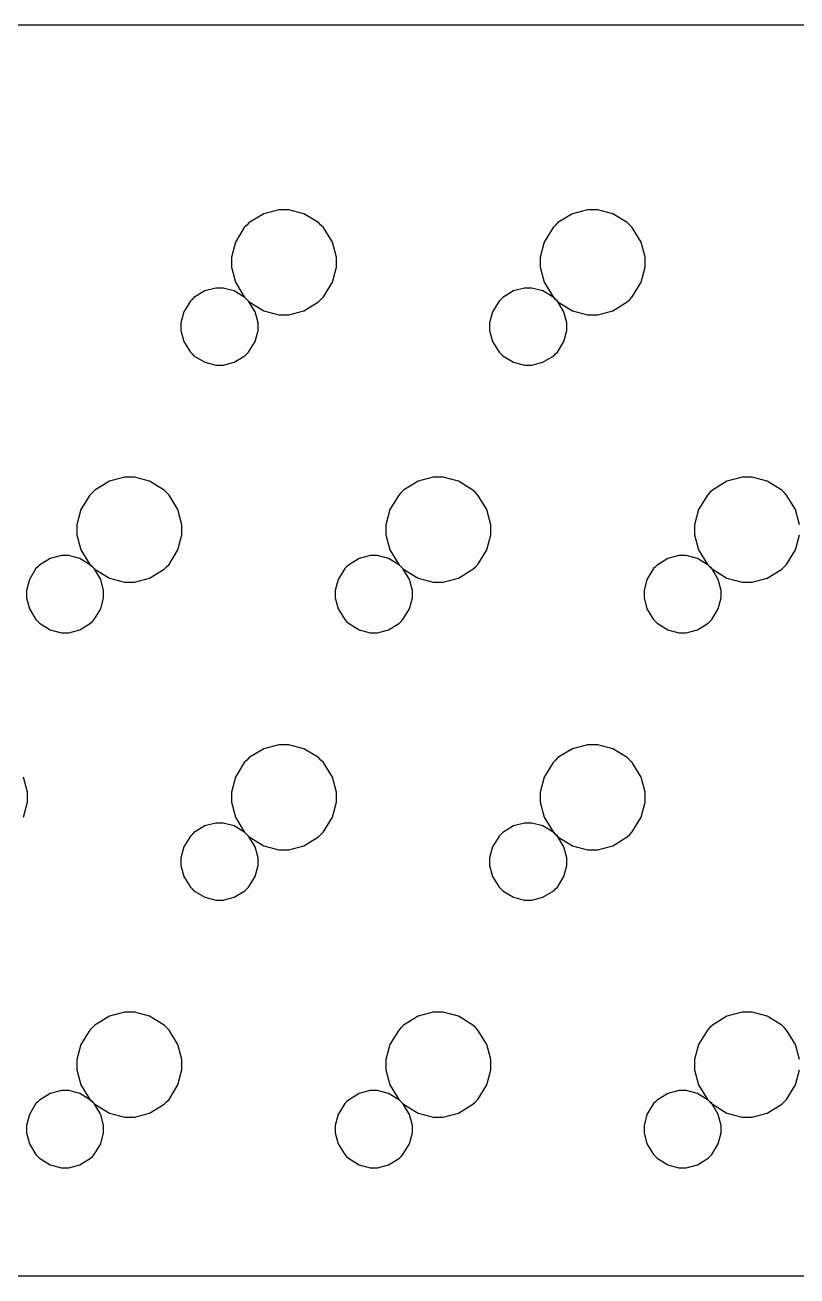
# Model space of a CAD drawing. Extents: x -27 to 273, y -31 to 50.
# Drawn here: x 23.2 to 73.2, y -31 to 50 of the extents above; entities that cross this region are included whole.
import ezdxf

# ---------------------------------------------------------------- set-up
doc = ezdxf.new("R2010")
doc.units = 0
doc.layers.get('0').update_dxf_attribs({"linetype": 'CONTINUOUS'})

msp = doc.modelspace()

# ---------------------------------------------------------------- linework, layer by layer
at = {"color": 0}
for p, q in [((29.2489, 49.9992), (-26.9999, 49.9992)), ((197.999, 49.9992), (29.2489, 49.9992)), ((38.698, 37.7832), (37.7543, 37.2057)), ((39.6737, 38.0407), (38.698, 37.7832)), ((40.0004, 38.0407), (39.6737, 38.0407)), ((40.3257, 38.0407), (40.0004, 38.0407)), ((41.3011, 37.7832), (40.3257, 38.0407)), ((42.2437, 37.2057), (41.3011, 37.7832)), ((58.699, 37.7832), (57.755, 37.2057)), ((59.6745, 38.0407), (58.699, 37.7832)), ((59.9997, 38.0407), (59.6745, 38.0407)), ((60.325, 38.0407), (59.9997, 38.0407)), ((61.3008, 37.7832), (60.325, 38.0407)), ((62.2445, 37.2057), (61.3008, 37.7832)), ((37.4357, 36.8875), (36.8582, 35.9435)), ((37.5955, 37.0459), (37.4357, 36.8875)), ((37.7543, 37.2057), (37.5955, 37.0459)), ((42.4035, 37.0459), (42.2437, 37.2057)), ((42.5619, 36.8875), (42.4035, 37.0459)), ((43.1408, 35.9435), (42.5619, 36.8875)), ((57.4368, 36.8875), (56.8579, 35.9435)), ((57.5966, 37.0459), (57.4368, 36.8875)), ((57.755, 37.2057), (57.5966, 37.0459)), ((62.4046, 37.0459), (62.2445, 37.2057)), ((62.563, 36.8875), (62.4046, 37.0459)), ((63.1402, 35.9435), (62.563, 36.8875)), ((36.8582, 35.9435), (36.6007, 34.9677)), ((43.3998, 34.9677), (43.1408, 35.9435)), ((56.8579, 35.9435), (56.6, 34.9677)), ((63.3995, 34.9677), (63.1402, 35.9435)), ((36.6007, 34.9677), (36.6007, 34.6411)), ((43.3998, 34.6411), (43.3998, 34.9677)), ((56.6, 34.9677), (56.6, 34.6411)), ((63.3995, 34.6411), (63.3995, 34.9677)), ((36.6007, 34.6411), (36.6007, 34.3159)), ((36.6007, 34.3159), (36.8582, 33.3403)), ((43.1408, 33.3403), (43.3998, 34.3159)), ((43.3998, 34.3159), (43.3998, 34.6411)), ((56.6, 34.6411), (56.6, 34.3159)), ((56.6, 34.3159), (56.8579, 33.3403)), ((63.1402, 33.3403), (63.3995, 34.3159)), ((63.3995, 34.3159), (63.3995, 34.6411)), ((36.8582, 33.3403), (37.4357, 32.3963)), ((42.5619, 32.3963), (43.1408, 33.3403)), ((56.8579, 33.3403), (57.4368, 32.3963)), ((62.563, 32.3963), (63.1402, 33.3403)), ((34.8713, 32.7794), (34.1767, 32.3536)), ((35.5879, 32.9696), (34.8713, 32.7794)), ((35.8278, 32.9696), (35.5879, 32.9696)), ((36.0659, 32.9696), (35.8278, 32.9696)), ((36.7841, 32.7794), (36.0659, 32.9696)), ((37.4784, 32.3536), (36.7841, 32.7794)), ((54.8707, 32.7794), (54.1775, 32.3536)), ((55.5886, 32.9696), (54.8707, 32.7794)), ((55.8285, 32.9696), (55.5886, 32.9696)), ((56.067, 32.9696), (55.8285, 32.9696)), ((56.7835, 32.7794), (56.067, 32.9696)), ((57.4781, 32.3536), (56.7835, 32.7794)), ((33.9424, 32.1193), (33.518, 31.4262)), ((34.0596, 32.2364), (33.9424, 32.1193)), ((34.1767, 32.3536), (34.0596, 32.2364)), ((37.4357, 32.3963), (37.5955, 32.2364)), ((37.5955, 32.2364), (37.4784, 32.3536)), ((37.5955, 32.2364), (37.7543, 32.078)), ((37.7127, 32.1193), (37.5955, 32.2364)), ((38.137, 31.4262), (37.7127, 32.1193)), ((37.7543, 32.078), (38.698, 31.5006)), ((41.3011, 31.5006), (42.2437, 32.078)), ((42.2437, 32.078), (42.4035, 32.2364)), ((42.4035, 32.2364), (42.5619, 32.3963)), ((53.9433, 32.1193), (53.5174, 31.4262)), ((54.0604, 32.2364), (53.9433, 32.1193)), ((54.1775, 32.3536), (54.0604, 32.2364)), ((57.4368, 32.3963), (57.5966, 32.2364)), ((57.5952, 32.2364), (57.4781, 32.3536)), ((57.7123, 32.1193), (57.5952, 32.2364)), ((57.5966, 32.2364), (57.755, 32.078)), ((58.1367, 31.4262), (57.7123, 32.1193)), ((57.755, 32.078), (58.699, 31.5006)), ((61.3008, 31.5006), (62.2445, 32.078)), ((62.2445, 32.078), (62.4046, 32.2364)), ((62.4046, 32.2364), (62.563, 32.3963)), ((33.518, 31.4262), (33.3279, 30.7082)), ((38.3275, 30.7082), (38.137, 31.4262)), ((38.698, 31.5006), (39.6737, 31.2415)), ((39.6737, 31.2415), (40.0004, 31.2415)), ((40.0004, 31.2415), (40.3257, 31.2415)), ((40.3257, 31.2415), (41.3011, 31.5006)), ((53.5174, 31.4262), (53.3273, 30.7082)), ((58.3283, 30.7082), (58.1367, 31.4262)), ((58.699, 31.5006), (59.6745, 31.2415)), ((59.6745, 31.2415), (59.9997, 31.2415)), ((59.9997, 31.2415), (60.325, 31.2415)), ((60.325, 31.2415), (61.3008, 31.5006)), ((33.3279, 30.7082), (33.3279, 30.4684)), ((33.3279, 30.4684), (33.3279, 30.23)), ((33.3279, 30.23), (33.518, 29.5135)), ((38.137, 29.5135), (38.3275, 30.23)), ((38.3275, 30.4684), (38.3275, 30.7082)), ((38.3275, 30.23), (38.3275, 30.4684)), ((53.3273, 30.7082), (53.3273, 30.4684)), ((53.3273, 30.4684), (53.3273, 30.23)), ((53.3273, 30.23), (53.5174, 29.5135)), ((58.1367, 29.5135), (58.3283, 30.23)), ((58.3283, 30.4684), (58.3283, 30.7082)), ((58.3283, 30.23), (58.3283, 30.4684)), ((33.518, 29.5135), (33.9424, 28.8189)), ((37.7127, 28.8189), (38.137, 29.5135)), ((53.5174, 29.5135), (53.9433, 28.8189)), ((57.7123, 28.8189), (58.1367, 29.5135)), ((33.9424, 28.8189), (34.0596, 28.7018)), ((34.0596, 28.7018), (34.1767, 28.5846)), ((34.1767, 28.5846), (34.8713, 28.1602)), ((36.7841, 28.1602), (37.4784, 28.5846)), ((37.4784, 28.5846), (37.5955, 28.7018)), ((37.5955, 28.7018), (37.7127, 28.8189)), ((53.9433, 28.8189), (54.0604, 28.7018)), ((54.0604, 28.7018), (54.1775, 28.5846)), ((54.1775, 28.5846), (54.8707, 28.1602)), ((56.7835, 28.1602), (57.4781, 28.5846)), ((57.4781, 28.5846), (57.5952, 28.7018)), ((57.5952, 28.7018), (57.7123, 28.8189)), ((34.8713, 28.1602), (35.5879, 27.9687)), ((35.5879, 27.9687), (35.8278, 27.9687)), ((35.8278, 27.9687), (36.0659, 27.9687)), ((36.0659, 27.9687), (36.7841, 28.1602)), ((54.8707, 28.1602), (55.5886, 27.9687)), ((55.5886, 27.9687), (55.8285, 27.9687)), ((55.8285, 27.9687), (56.067, 27.9687)), ((56.067, 27.9687), (56.7835, 28.1602)), ((28.6977, 20.4625), (27.7537, 19.8851)), ((29.6733, 20.7202), (28.6977, 20.4625)), ((29.9999, 20.7202), (29.6733, 20.7202)), ((30.3251, 20.7202), (29.9999, 20.7202)), ((31.3008, 20.4625), (30.3251, 20.7202)), ((32.2447, 19.8851), (31.3008, 20.4625)), ((48.6985, 20.4625), (47.7545, 19.8851)), ((49.6743, 20.7202), (48.6985, 20.4625)), ((49.9992, 20.7202), (49.6743, 20.7202)), ((50.3245, 20.7202), (49.9992, 20.7202)), ((51.3002, 20.4625), (50.3245, 20.7202)), ((52.2443, 19.8851), (51.3002, 20.4625)), ((68.6978, 20.4625), (67.7541, 19.8851)), ((69.6736, 20.7202), (68.6978, 20.4625)), ((70.0003, 20.7202), (69.6736, 20.7202)), ((70.3255, 20.7202), (70.0003, 20.7202)), ((71.301, 20.4625), (70.3255, 20.7202)), ((72.2436, 19.8851), (71.301, 20.4625)), ((27.4354, 19.5667), (26.858, 18.6228)), ((27.5952, 19.7253), (27.4354, 19.5667)), ((27.7537, 19.8851), (27.5952, 19.7253)), ((32.4046, 19.7253), (32.2447, 19.8851)), ((32.563, 19.5667), (32.4046, 19.7253)), ((33.1404, 18.6228), (32.563, 19.5667)), ((47.4363, 19.5667), (46.8574, 18.6228)), ((47.5961, 19.7253), (47.4363, 19.5667)), ((47.7545, 19.8851), (47.5961, 19.7253)), ((52.4041, 19.7253), (52.2443, 19.8851)), ((52.5625, 19.5667), (52.4041, 19.7253)), ((53.1414, 18.6228), (52.5625, 19.5667)), ((67.4356, 19.5667), (66.8584, 18.6228)), ((67.5954, 19.7253), (67.4356, 19.5667)), ((67.7541, 19.8851), (67.5954, 19.7253)), ((72.4034, 19.7253), (72.2436, 19.8851)), ((72.5622, 19.5667), (72.4034, 19.7253)), ((73.1407, 18.6228), (72.5622, 19.5667)), ((26.858, 18.6228), (26.6003, 17.6471)), ((33.3995, 17.6471), (33.1404, 18.6228)), ((46.8574, 18.6228), (46.5998, 17.6471)), ((53.4003, 17.6471), (53.1414, 18.6228)), ((66.8584, 18.6228), (66.6006, 17.6471)), ((73.4, 17.6471), (73.1407, 18.6228)), ((26.6003, 17.6471), (26.6003, 17.3206)), ((26.6003, 17.3206), (26.6003, 16.9954)), ((33.3995, 17.3206), (33.3995, 17.6471)), ((33.3995, 16.9954), (33.3995, 17.3206)), ((46.5998, 17.6471), (46.5998, 17.3206)), ((46.5998, 17.3206), (46.5998, 16.9954)), ((53.4003, 17.3206), (53.4003, 17.6471)), ((53.4003, 16.9954), (53.4003, 17.3206)), ((66.6006, 17.6471), (66.6006, 17.3206)), ((66.6006, 17.3206), (66.6006, 16.9954)), ((26.6003, 16.9954), (26.858, 16.0197)), ((33.1404, 16.0197), (33.3995, 16.9954)), ((46.5998, 16.9954), (46.8574, 16.0197)), ((53.1414, 16.0197), (53.4003, 16.9954)), ((66.6006, 16.9954), (66.8584, 16.0197)), ((73.1407, 16.0197), (73.4, 16.9954)), ((24.8708, 15.4588), (24.1777, 15.033)), ((25.5888, 15.649), (24.8708, 15.4588)), ((25.8286, 15.649), (25.5888, 15.649)), ((26.067, 15.649), (25.8286, 15.649)), ((26.7836, 15.4588), (26.067, 15.649)), ((27.4781, 15.033), (26.7836, 15.4588)), ((26.858, 16.0197), (27.4354, 15.0757)), ((32.563, 15.0757), (33.1404, 16.0197)), ((44.8702, 15.4588), (44.1773, 15.033)), ((45.5884, 15.649), (44.8702, 15.4588)), ((45.828, 15.649), (45.5884, 15.649)), ((46.0664, 15.649), (45.828, 15.649)), ((46.7843, 15.4588), (46.0664, 15.649)), ((47.4789, 15.033), (46.7843, 15.4588)), ((46.8574, 16.0197), (47.4363, 15.0757)), ((52.5625, 15.0757), (53.1414, 16.0197)), ((64.8712, 15.4588), (64.178, 15.033)), ((65.5877, 15.649), (64.8712, 15.4588)), ((65.8276, 15.649), (65.5877, 15.649)), ((66.0658, 15.649), (65.8276, 15.649)), ((66.784, 15.4588), (66.0658, 15.649)), ((67.4783, 15.033), (66.784, 15.4588)), ((66.8584, 16.0197), (67.4356, 15.0757)), ((72.5622, 15.0757), (73.1407, 16.0197)), ((23.9434, 14.7987), (23.5176, 14.1056)), ((24.0605, 14.9159), (23.9434, 14.7987)), ((24.1777, 15.033), (24.0605, 14.9159)), ((27.4354, 15.0757), (27.5952, 14.9159)), ((27.5952, 14.9159), (27.4781, 15.033)), ((27.5952, 14.9159), (27.7537, 14.7574)), ((27.7124, 14.7987), (27.5952, 14.9159)), ((28.1368, 14.1056), (27.7124, 14.7987)), ((27.7537, 14.7574), (28.6977, 14.18)), ((31.3008, 14.18), (32.2447, 14.7574)), ((32.2447, 14.7574), (32.4046, 14.9159)), ((32.4046, 14.9159), (32.563, 15.0757)), ((43.9431, 14.7987), (43.5183, 14.1056)), ((44.0602, 14.9159), (43.9431, 14.7987)), ((44.1773, 15.033), (44.0602, 14.9159)), ((47.4363, 15.0757), (47.5961, 14.9159)), ((47.5961, 14.9159), (47.4789, 15.033)), ((47.5961, 14.9159), (47.7545, 14.7574)), ((47.7132, 14.7987), (47.5961, 14.9159)), ((48.1376, 14.1056), (47.7132, 14.7987)), ((47.7545, 14.7574), (48.6985, 14.18)), ((51.3002, 14.18), (52.2443, 14.7574)), ((52.2443, 14.7574), (52.4041, 14.9159)), ((52.4041, 14.9159), (52.5625, 15.0757)), ((63.9424, 14.7987), (63.518, 14.1056)), ((64.0609, 14.9159), (63.9424, 14.7987)), ((64.178, 15.033), (64.0609, 14.9159)), ((67.4356, 15.0757), (67.5954, 14.9159)), ((67.5954, 14.9159), (67.4783, 15.033)), ((67.5954, 14.9159), (67.7541, 14.7574)), ((67.7125, 14.7987), (67.5954, 14.9159)), ((68.1373, 14.1056), (67.7125, 14.7987)), ((67.7541, 14.7574), (68.6978, 14.18)), ((71.301, 14.18), (72.2436, 14.7574)), ((72.2436, 14.7574), (72.4034, 14.9159)), ((72.4034, 14.9159), (72.5622, 15.0757)), ((23.5176, 14.1056), (23.3274, 13.3876)), ((28.3283, 13.3876), (28.1368, 14.1056)), ((28.6977, 14.18), (29.6733, 13.9209)), ((29.6733, 13.9209), (29.9999, 13.9209)), ((29.9999, 13.9209), (30.3251, 13.9209)), ((30.3251, 13.9209), (31.3008, 14.18)), ((43.5183, 14.1056), (43.3282, 13.3876)), ((48.3277, 13.3876), (48.1376, 14.1056)), ((48.6985, 14.18), (49.6743, 13.9209)), ((49.6743, 13.9209), (49.9992, 13.9209)), ((49.9992, 13.9209), (50.3245, 13.9209)), ((50.3245, 13.9209), (51.3002, 14.18)), ((63.518, 14.1056), (63.3278, 13.3876)), ((68.3288, 13.3876), (68.1373, 14.1056)), ((68.6978, 14.18), (69.6736, 13.9209)), ((69.6736, 13.9209), (70.0003, 13.9209)), ((70.0003, 13.9209), (70.3255, 13.9209)), ((70.3255, 13.9209), (71.301, 14.18)), ((23.3274, 13.3876), (23.3274, 13.1479)), ((23.3274, 13.1479), (23.3274, 12.9095)), ((28.3283, 13.1479), (28.3283, 13.3876)), ((28.3283, 12.9095), (28.3283, 13.1479)), ((43.3282, 13.3876), (43.3282, 13.1479)), ((43.3282, 13.1479), (43.3282, 12.9095)), ((48.3277, 13.1479), (48.3277, 13.3876)), ((48.3277, 12.9095), (48.3277, 13.1479)), ((63.3278, 13.3876), (63.3278, 13.1479)), ((63.3278, 13.1479), (63.3278, 12.9095)), ((68.3288, 13.1479), (68.3288, 13.3876)), ((68.3288, 12.9095), (68.3288, 13.1479)), ((23.3274, 12.9095), (23.5176, 12.1929)), ((23.5176, 12.1929), (23.9434, 11.4984)), ((27.7124, 11.4984), (28.1368, 12.1929)), ((28.1368, 12.1929), (28.3283, 12.9095)), ((43.3282, 12.9095), (43.5183, 12.1929)), ((43.5183, 12.1929), (43.9431, 11.4984)), ((47.7132, 11.4984), (48.1376, 12.1929)), ((48.1376, 12.1929), (48.3277, 12.9095)), ((63.3278, 12.9095), (63.518, 12.1929)), ((63.518, 12.1929), (63.9424, 11.4984)), ((67.7125, 11.4984), (68.1373, 12.1929)), ((68.1373, 12.1929), (68.3288, 12.9095)), ((23.9434, 11.4984), (24.0605, 11.3812)), ((24.0605, 11.3812), (24.1777, 11.2641)), ((27.4781, 11.2641), (27.5952, 11.3812)), ((27.5952, 11.3812), (27.7124, 11.4984)), ((43.9431, 11.4984), (44.0602, 11.3812)), ((44.0602, 11.3812), (44.1773, 11.2641)), ((47.4789, 11.2641), (47.5961, 11.3812)), ((47.5961, 11.3812), (47.7132, 11.4984)), ((63.9424, 11.4984), (64.0609, 11.3812)), ((64.0609, 11.3812), (64.178, 11.2641)), ((67.4783, 11.2641), (67.5954, 11.3812)), ((67.5954, 11.3812), (67.7125, 11.4984)), ((24.1777, 11.2641), (24.8708, 10.8397)), ((24.8708, 10.8397), (25.5888, 10.6481)), ((25.5888, 10.6481), (25.8286, 10.6481)), ((25.8286, 10.6481), (26.067, 10.6481)), ((26.067, 10.6481), (26.7836, 10.8397)), ((26.7836, 10.8397), (27.4781, 11.2641)), ((44.1773, 11.2641), (44.8702, 10.8397)), ((44.8702, 10.8397), (45.5884, 10.6481)), ((45.5884, 10.6481), (45.828, 10.6481)), ((45.828, 10.6481), (46.0664, 10.6481)), ((46.0664, 10.6481), (46.7843, 10.8397)), ((46.7843, 10.8397), (47.4789, 11.2641)), ((64.178, 11.2641), (64.8712, 10.8397)), ((64.8712, 10.8397), (65.5877, 10.6481)), ((65.5877, 10.6481), (65.8276, 10.6481)), ((65.8276, 10.6481), (66.0658, 10.6481)), ((66.0658, 10.6481), (66.784, 10.8397)), ((66.784, 10.8397), (67.4783, 11.2641)), ((39.6737, 3.39962), (38.698, 3.14193)), ((40.0004, 3.39962), (39.6737, 3.39962)), ((40.3257, 3.39962), (40.0004, 3.39962)), ((41.3011, 3.14193), (40.3257, 3.39962)), ((59.6745, 3.39962), (58.699, 3.14193)), ((59.9997, 3.39962), (59.6745, 3.39962)), ((60.325, 3.39962), (59.9997, 3.39962)), ((61.3008, 3.14193), (60.325, 3.39962)), ((37.7543, 2.56453), (37.5955, 2.40468)), ((38.698, 3.14193), (37.7543, 2.56453)), ((42.2437, 2.56453), (41.3011, 3.14193)), ((42.4035, 2.40468), (42.2437, 2.56453)), ((57.755, 2.56453), (57.5966, 2.40468)), ((58.699, 3.14193), (57.755, 2.56453)), ((62.2445, 2.56453), (61.3008, 3.14193)), ((62.4046, 2.40468), (62.2445, 2.56453)), ((37.4357, 2.2462), (36.8582, 1.30225)), ((37.5955, 2.40468), (37.4357, 2.2462)), ((42.5619, 2.2462), (42.4035, 2.40468)), ((43.1408, 1.30225), (42.5619, 2.2462)), ((57.4368, 2.2462), (56.8579, 1.30225)), ((57.5966, 2.40468), (57.4368, 2.2462)), ((62.563, 2.2462), (62.4046, 2.40468)), ((63.1402, 1.30225), (62.563, 2.2462)), ((23.4005, 0.3266), (23.1414, 1.30225)), ((36.8582, 1.30225), (36.6007, 0.3266)), ((43.3998, 0.3266), (43.1408, 1.30225)), ((56.8579, 1.30225), (56.6, 0.3266)), ((63.3995, 0.3266), (63.1402, 1.30225)), ((23.4005, 0), (23.4005, 0.3266)), ((23.4005, -0.32522), (23.4005, 0)), ((36.6007, 0.3266), (36.6007, 0)), ((36.6007, 0), (36.6007, -0.32522)), ((43.3998, 0), (43.3998, 0.3266)), ((43.3998, -0.32522), (43.3998, 0)), ((56.6, 0.3266), (56.6, 0)), ((56.6, 0), (56.6, -0.32522)), ((63.3995, 0), (63.3995, 0.3266)), ((63.3995, -0.32522), (63.3995, 0)), ((23.1414, -1.30087), (23.4005, -0.32522)), ((36.6007, -0.32522), (36.8582, -1.30087)), ((43.1408, -1.30087), (43.3998, -0.32522)), ((56.6, -0.32522), (56.8579, -1.30087)), ((63.1402, -1.30087), (63.3995, -0.32522)), ((36.8582, -1.30087), (37.4357, -2.24482)), ((42.5619, -2.24482), (43.1408, -1.30087)), ((56.8579, -1.30087), (57.4368, -2.24482)), ((62.563, -2.24482), (63.1402, -1.30087)), ((34.0596, -2.40468), (33.9424, -2.52181)), ((34.1767, -2.28755), (34.0596, -2.40468)), ((34.8713, -1.86173), (34.1767, -2.28755)), ((35.5879, -1.67156), (34.8713, -1.86173)), ((35.8278, -1.67156), (35.5879, -1.67156)), ((36.0659, -1.67156), (35.8278, -1.67156)), ((36.7841, -1.86173), (36.0659, -1.67156)), ((37.4784, -2.28755), (36.7841, -1.86173)), ((37.4357, -2.24482), (37.5955, -2.40468)), ((37.5955, -2.40468), (37.4784, -2.28755)), ((37.5955, -2.40468), (37.7543, -2.56315)), ((37.7127, -2.52181), (37.5955, -2.40468)), ((42.2437, -2.56315), (42.4035, -2.40468)), ((42.4035, -2.40468), (42.5619, -2.24482)), ((54.0604, -2.40468), (53.9433, -2.52181)), ((54.1775, -2.28755), (54.0604, -2.40468)), ((54.8707, -1.86173), (54.1775, -2.28755)), ((55.5886, -1.67156), (54.8707, -1.86173)), ((55.8285, -1.67156), (55.5886, -1.67156)), ((56.067, -1.67156), (55.8285, -1.67156)), ((56.7835, -1.86173), (56.067, -1.67156)), ((57.4781, -2.28755), (56.7835, -1.86173)), ((57.4368, -2.24482), (57.5966, -2.40468)), ((57.5952, -2.40468), (57.4781, -2.28755)), ((57.7123, -2.52181), (57.5952, -2.40468)), ((57.5966, -2.40468), (57.755, -2.56315)), ((62.2445, -2.56315), (62.4046, -2.40468)), ((62.4046, -2.40468), (62.563, -2.24482)), ((33.518, -3.21496), (33.3279, -3.93291)), ((33.9424, -2.52181), (33.518, -3.21496)), ((38.137, -3.21496), (37.7127, -2.52181)), ((37.7543, -2.56315), (38.698, -3.14055)), ((38.3275, -3.93291), (38.137, -3.21496)), ((38.698, -3.14055), (39.6737, -3.39962)), ((40.3257, -3.39962), (41.3011, -3.14055)), ((41.3011, -3.14055), (42.2437, -2.56315)), ((53.5174, -3.21496), (53.3273, -3.93291)), ((53.9433, -2.52181), (53.5174, -3.21496)), ((58.1367, -3.21496), (57.7123, -2.52181)), ((57.755, -2.56315), (58.699, -3.14055)), ((58.3283, -3.93291), (58.1367, -3.21496)), ((58.699, -3.14055), (59.6745, -3.39962)), ((60.325, -3.39962), (61.3008, -3.14055)), ((61.3008, -3.14055), (62.2445, -2.56315)), ((33.3279, -3.93291), (33.3279, -4.17269)), ((38.3275, -4.17269), (38.3275, -3.93291)), ((39.6737, -3.39962), (40.0004, -3.39962)), ((40.0004, -3.39962), (40.3257, -3.39962)), ((53.3273, -3.93291), (53.3273, -4.17269)), ((58.3283, -4.17269), (58.3283, -3.93291)), ((59.6745, -3.39962), (59.9997, -3.39962)), ((59.9997, -3.39962), (60.325, -3.39962)), ((33.3279, -4.17269), (33.3279, -4.4111)), ((33.3279, -4.4111), (33.518, -5.1277)), ((38.137, -5.1277), (38.3275, -4.4111)), ((38.3275, -4.4111), (38.3275, -4.17269)), ((53.3273, -4.17269), (53.3273, -4.4111)), ((53.3273, -4.4111), (53.5174, -5.1277)), ((58.1367, -5.1277), (58.3283, -4.4111)), ((58.3283, -4.4111), (58.3283, -4.17269)), ((33.518, -5.1277), (33.9424, -5.82221)), ((37.7127, -5.82221), (38.137, -5.1277)), ((53.5174, -5.1277), (53.9433, -5.82221)), ((57.7123, -5.82221), (58.1367, -5.1277)), ((33.9424, -5.82221), (34.0596, -5.93933)), ((34.0596, -5.93933), (34.1767, -6.05649)), ((34.1767, -6.05649), (34.8713, -6.48092)), ((36.7841, -6.48092), (37.4784, -6.05649)), ((37.4784, -6.05649), (37.5955, -5.93933)), ((37.5955, -5.93933), (37.7127, -5.82221)), ((53.9433, -5.82221), (54.0604, -5.93933)), ((54.0604, -5.93933), (54.1775, -6.05649)), ((54.1775, -6.05649), (54.8707, -6.48092)), ((56.7835, -6.48092), (57.4781, -6.05649)), ((57.4781, -6.05649), (57.5952, -5.93933)), ((57.5952, -5.93933), (57.7123, -5.82221)), ((34.8713, -6.48092), (35.5879, -6.67247)), ((35.5879, -6.67247), (35.8278, -6.67247)), ((35.8278, -6.67247), (36.0659, -6.67247)), ((36.0659, -6.67247), (36.7841, -6.48092)), ((54.8707, -6.48092), (55.5886, -6.67247)), ((55.5886, -6.67247), (55.8285, -6.67247)), ((55.8285, -6.67247), (56.067, -6.67247)), ((56.067, -6.67247), (56.7835, -6.48092)), ((28.6977, -14.1786), (27.7537, -14.756)), ((29.6733, -13.9209), (28.6977, -14.1786)), ((29.9999, -13.9209), (29.6733, -13.9209)), ((30.3251, -13.9209), (29.9999, -13.9209)), ((31.3008, -14.1786), (30.3251, -13.9209)), ((32.2447, -14.756), (31.3008, -14.1786)), ((48.6985, -14.1786), (47.7545, -14.756)), ((49.6743, -13.9209), (48.6985, -14.1786)), ((49.9992, -13.9209), (49.6743, -13.9209)), ((50.3245, -13.9209), (49.9992, -13.9209)), ((51.3002, -14.1786), (50.3245, -13.9209)), ((52.2443, -14.756), (51.3002, -14.1786)), ((68.6978, -14.1786), (67.7541, -14.756)), ((69.6736, -13.9209), (68.6978, -14.1786)), ((70.0003, -13.9209), (69.6736, -13.9209)), ((70.3255, -13.9209), (70.0003, -13.9209)), ((71.301, -14.1786), (70.3255, -13.9209)), ((72.2436, -14.756), (71.301, -14.1786)), ((27.4354, -15.0744), (26.858, -16.0183)), ((27.5952, -14.9159), (27.4354, -15.0744)), ((27.7537, -14.756), (27.5952, -14.9159)), ((32.4046, -14.9159), (32.2447, -14.756)), ((32.563, -15.0744), (32.4046, -14.9159)), ((33.1404, -16.0183), (32.563, -15.0744)), ((47.4363, -15.0744), (46.8574, -16.0183)), ((47.5961, -14.9159), (47.4363, -15.0744)), ((47.7545, -14.756), (47.5961, -14.9159)), ((52.4041, -14.9159), (52.2443, -14.756)), ((52.5625, -15.0744), (52.4041, -14.9159)), ((53.1414, -16.0183), (52.5625, -15.0744)), ((67.4356, -15.0744), (66.8584, -16.0183)), ((67.5954, -14.9159), (67.4356, -15.0744)), ((67.7541, -14.756), (67.5954, -14.9159)), ((72.4034, -14.9159), (72.2436, -14.756)), ((72.5622, -15.0744), (72.4034, -14.9159)), ((73.1407, -16.0183), (72.5622, -15.0744)), ((26.858, -16.0183), (26.6003, -16.994)), ((33.3995, -16.994), (33.1404, -16.0183)), ((46.8574, -16.0183), (46.5998, -16.994)), ((53.4003, -16.994), (53.1414, -16.0183)), ((66.8584, -16.0183), (66.6006, -16.994)), ((73.4, -16.994), (73.1407, -16.0183)), ((26.6003, -16.994), (26.6003, -17.3206)), ((33.3995, -17.3206), (33.3995, -16.994)), ((46.5998, -16.994), (46.5998, -17.3206)), ((53.4003, -17.3206), (53.4003, -16.994)), ((66.6006, -16.994), (66.6006, -17.3206)), ((26.6003, -17.3206), (26.6003, -17.6458)), ((26.6003, -17.6458), (26.858, -18.6214)), ((33.1404, -18.6214), (33.3995, -17.6458)), ((33.3995, -17.6458), (33.3995, -17.3206)), ((46.5998, -17.3206), (46.5998, -17.6458)), ((46.5998, -17.6458), (46.8574, -18.6214)), ((53.1414, -18.6214), (53.4003, -17.6458)), ((53.4003, -17.6458), (53.4003, -17.3206)), ((66.6006, -17.3206), (66.6006, -17.6458)), ((66.6006, -17.6458), (66.8584, -18.6214)), ((73.1407, -18.6214), (73.4, -17.6458)), ((26.858, -18.6214), (27.4354, -19.5654)), ((32.563, -19.5654), (33.1404, -18.6214)), ((46.8574, -18.6214), (47.4363, -19.5654)), ((52.5625, -19.5654), (53.1414, -18.6214)), ((66.8584, -18.6214), (67.4356, -19.5654)), ((72.5622, -19.5654), (73.1407, -18.6214)), ((24.8708, -19.1823), (24.1777, -19.6081)), ((25.5888, -18.9921), (24.8708, -19.1823)), ((25.8286, -18.9921), (25.5888, -18.9921)), ((26.067, -18.9921), (25.8286, -18.9921)), ((26.7836, -19.1823), (26.067, -18.9921)), ((27.4781, -19.6081), (26.7836, -19.1823)), ((44.8702, -19.1823), (44.1773, -19.6081)), ((45.5884, -18.9921), (44.8702, -19.1823)), ((45.828, -18.9921), (45.5884, -18.9921)), ((46.0664, -18.9921), (45.828, -18.9921)), ((46.7843, -19.1823), (46.0664, -18.9921)), ((47.4789, -19.6081), (46.7843, -19.1823)), ((64.8712, -19.1823), (64.178, -19.6081)), ((65.5877, -18.9921), (64.8712, -19.1823)), ((65.8276, -18.9921), (65.5877, -18.9921)), ((66.0658, -18.9921), (65.8276, -18.9921)), ((66.784, -19.1823), (66.0658, -18.9921)), ((67.4783, -19.6081), (66.784, -19.1823)), ((23.9434, -19.8424), (23.5176, -20.5355)), ((24.0605, -19.7253), (23.9434, -19.8424)), ((24.1777, -19.6081), (24.0605, -19.7253)), ((27.4354, -19.5654), (27.5952, -19.7253)), ((27.5952, -19.7253), (27.4781, -19.6081)), ((27.5952, -19.7253), (27.7537, -19.8837)), ((27.7124, -19.8424), (27.5952, -19.7253)), ((28.1368, -20.5355), (27.7124, -19.8424)), ((27.7537, -19.8837), (28.6977, -20.4611)), ((31.3008, -20.4611), (32.2447, -19.8837)), ((32.2447, -19.8837), (32.4046, -19.7253)), ((32.4046, -19.7253), (32.563, -19.5654)), ((43.9431, -19.8424), (43.5183, -20.5355)), ((44.0602, -19.7253), (43.9431, -19.8424)), ((44.1773, -19.6081), (44.0602, -19.7253)), ((47.4363, -19.5654), (47.5961, -19.7253)), ((47.5961, -19.7253), (47.4789, -19.6081)), ((47.5961, -19.7253), (47.7545, -19.8837)), ((47.7132, -19.8424), (47.5961, -19.7253)), ((48.1376, -20.5355), (47.7132, -19.8424)), ((47.7545, -19.8837), (48.6985, -20.4611)), ((51.3002, -20.4611), (52.2443, -19.8837)), ((52.2443, -19.8837), (52.4041, -19.7253)), ((52.4041, -19.7253), (52.5625, -19.5654)), ((63.9424, -19.8424), (63.518, -20.5355)), ((64.0609, -19.7253), (63.9424, -19.8424)), ((64.178, -19.6081), (64.0609, -19.7253)), ((67.4356, -19.5654), (67.5954, -19.7253)), ((67.5954, -19.7253), (67.4783, -19.6081)), ((67.5954, -19.7253), (67.7541, -19.8837)), ((67.7125, -19.8424), (67.5954, -19.7253)), ((68.1373, -20.5355), (67.7125, -19.8424)), ((67.7541, -19.8837), (68.6978, -20.4611)), ((71.301, -20.4611), (72.2436, -19.8837)), ((72.2436, -19.8837), (72.4034, -19.7253)), ((72.4034, -19.7253), (72.5622, -19.5654)), ((23.5176, -20.5355), (23.3274, -21.2535)), ((28.3283, -21.2535), (28.1368, -20.5355)), ((28.6977, -20.4611), (29.6733, -20.7202)), ((29.6733, -20.7202), (29.9999, -20.7202)), ((29.9999, -20.7202), (30.3251, -20.7202)), ((30.3251, -20.7202), (31.3008, -20.4611)), ((43.5183, -20.5355), (43.3282, -21.2535)), ((48.3277, -21.2535), (48.1376, -20.5355)), ((48.6985, -20.4611), (49.6743, -20.7202)), ((49.6743, -20.7202), (49.9992, -20.7202)), ((49.9992, -20.7202), (50.3245, -20.7202)), ((50.3245, -20.7202), (51.3002, -20.4611)), ((63.518, -20.5355), (63.3278, -21.2535)), ((68.3288, -21.2535), (68.1373, -20.5355)), ((68.6978, -20.4611), (69.6736, -20.7202)), ((69.6736, -20.7202), (70.0003, -20.7202)), ((70.0003, -20.7202), (70.3255, -20.7202)), ((70.3255, -20.7202), (71.301, -20.4611)), ((23.3274, -21.2535), (23.3274, -21.4933)), ((23.3274, -21.4933), (23.3274, -21.7317)), ((23.3274, -21.7317), (23.5176, -22.4482)), ((28.1368, -22.4482), (28.3283, -21.7317)), ((28.3283, -21.4933), (28.3283, -21.2535)), ((28.3283, -21.7317), (28.3283, -21.4933)), ((43.3282, -21.2535), (43.3282, -21.4933)), ((43.3282, -21.4933), (43.3282, -21.7317)), ((43.3282, -21.7317), (43.5183, -22.4482)), ((48.1376, -22.4482), (48.3277, -21.7317)), ((48.3277, -21.4933), (48.3277, -21.2535)), ((48.3277, -21.7317), (48.3277, -21.4933)), ((63.3278, -21.2535), (63.3278, -21.4933)), ((63.3278, -21.4933), (63.3278, -21.7317)), ((63.3278, -21.7317), (63.518, -22.4482)), ((68.1373, -22.4482), (68.3288, -21.7317)), ((68.3288, -21.4933), (68.3288, -21.2535)), ((68.3288, -21.7317), (68.3288, -21.4933)), ((23.5176, -22.4482), (23.9434, -23.1428)), ((27.7124, -23.1428), (28.1368, -22.4482)), ((43.5183, -22.4482), (43.9431, -23.1428)), ((47.7132, -23.1428), (48.1376, -22.4482)), ((63.518, -22.4482), (63.9424, -23.1428)), ((67.7125, -23.1428), (68.1373, -22.4482)), ((23.9434, -23.1428), (24.0605, -23.2599)), ((24.0605, -23.2599), (24.1777, -23.377)), ((24.1777, -23.377), (24.8708, -23.8015)), ((26.7836, -23.8015), (27.4781, -23.377)), ((27.4781, -23.377), (27.5952, -23.2599)), ((27.5952, -23.2599), (27.7124, -23.1428)), ((43.9431, -23.1428), (44.0602, -23.2599)), ((44.0602, -23.2599), (44.1773, -23.377)), ((44.1773, -23.377), (44.8702, -23.8015)), ((46.7843, -23.8015), (47.4789, -23.377)), ((47.4789, -23.377), (47.5961, -23.2599)), ((47.5961, -23.2599), (47.7132, -23.1428)), ((63.9424, -23.1428), (64.0609, -23.2599)), ((64.0609, -23.2599), (64.178, -23.377)), ((64.178, -23.377), (64.8712, -23.8015)), ((66.784, -23.8015), (67.4783, -23.377)), ((67.4783, -23.377), (67.5954, -23.2599)), ((67.5954, -23.2599), (67.7125, -23.1428)), ((24.8708, -23.8015), (25.5888, -23.993)), ((25.5888, -23.993), (25.8286, -23.993)), ((25.8286, -23.993), (26.067, -23.993)), ((26.067, -23.993), (26.7836, -23.8015)), ((44.8702, -23.8015), (45.5884, -23.993)), ((45.5884, -23.993), (45.828, -23.993)), ((45.828, -23.993), (46.0664, -23.993)), ((46.0664, -23.993), (46.7843, -23.8015)), ((64.8712, -23.8015), (65.5877, -23.993)), ((65.5877, -23.993), (65.8276, -23.993)), ((65.8276, -23.993), (66.0658, -23.993)), ((66.0658, -23.993), (66.784, -23.8015)), ((-26.9999, -31.0003), (48, -31.0003)), ((48, -31.0003), (216.75, -31.0003))]:
    msp.add_line(p, q, dxfattribs=at)

doc.saveas('drawing.dxf')
